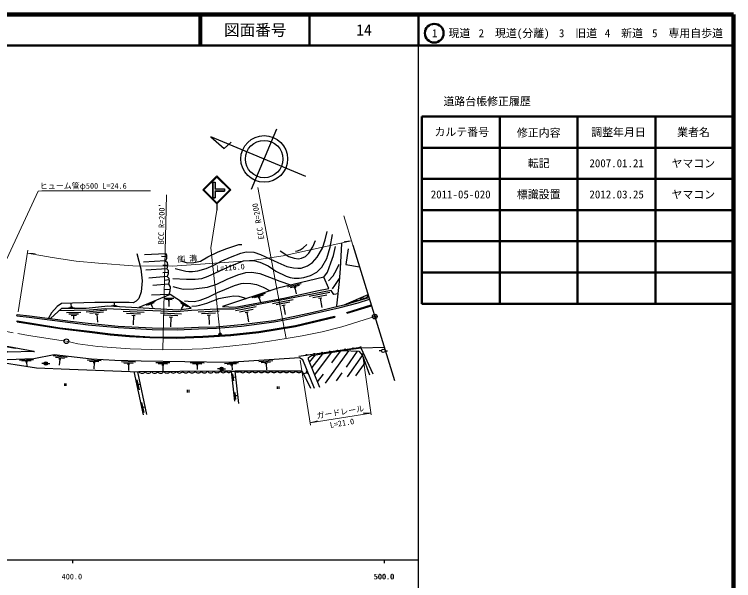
# Model space of a CAD drawing. Units: millimetres, scale not verified. Extents: x 40000 to 680000, y 20000 to 380000.
# Drawn here: x 449407 to 680000, y 198357 to 380000 of the extents above; entities that cross this region are included whole.
import ezdxf
from ezdxf.enums import TextEntityAlignment as Align

# ---------------------------------------------------------------- set-up
doc = ezdxf.new("R2010")
doc.units = ezdxf.units.MM
doc.header["$LTSCALE"] = 1000
doc.header["$PDMODE"] = 32
doc.header["$PDSIZE"] = 500
doc.linetypes.add('CHAIN', pattern=[18.5, 12, -1.5, 3.5, -1.5])
for name, color, linetype, lineweight in [('M-BGD', 7, 'Continuous', 25), ('M-BMK', 2, 'CHAIN', 13), ('M-BMK-OTRS', 5, 'Continuous', 25), ('M-BMK-SRVR', 3, 'Continuous', 25), ('M-STR-HTXT', 7, 'Continuous', 13), ('M-STR-STRC', 7, 'Continuous', 25), ('M-TTL', 2, 'Continuous', 140), ('M-TTL-BAND', 7, 'Continuous', 25), ('M-TTL-FRAM', 2, 'Continuous', 50), ('M-TTL-LINE', 7, 'Continuous', 50)]:
    doc.layers.add(name, color=color, linetype=linetype, lineweight=lineweight)
doc.layers.add('M-OTRS', color=6, linetype='Continuous')
doc.layers.add('M-TTL-TXT', color=7, linetype='Continuous')
doc.styles.add('ＭＳ ゴシック', font='')
doc.styles.get('ＭＳ ゴシック').set_extended_font_data('MS Gothic')

msp = doc.modelspace()

# ---------------------------------------------------------------- hatches: boundary and pattern name
at = {"layer": 'M-BGD'}
for points in [[(460031, 268002, -1), (458931, 268002, -0.41421), (459481, 268552, -0.41421)], [(516376, 266308, -1), (515276, 266308, -0.41421), (515826, 266858, -0.41421)]]:
    msp.add_hatch(color=256, dxfattribs=at).paths.add_polyline_path(points)
at = {"layer": 'M-STR-STRC'}
for points in [[(516784, 323307), (516784, 324057), (513784, 324057), (513784, 326181), (513034, 326181), (513034, 321181), (513784, 321181), (513784, 323307)], [(515030, 277178, -1), (515705, 277608, -1)]]:
    msp.add_hatch(color=256, dxfattribs=at).paths.add_polyline_path(points)

# ---------------------------------------------------------------- linework, layer by layer
at = {"layer": 'M-BGD'}
for p, q in [((496591, 302411), (498215, 302383)), ((497826, 300909), (490784, 300471)), ((498255, 298388), (491523, 297899)), ((496959, 299541), (498488, 299672)), ((498420, 295957), (492555, 295390)), ((496990, 297164), (498721, 297286)), ((498835, 293415), (493771, 293019)), ((497431, 294786), (498999, 294938)), ((541341, 293572), (536967, 292513)), ((540704, 293016), (537788, 292311)), ((497484, 291782), (499311, 291899)), ((536381, 289072), (546338, 291335)), ((539678, 292367), (538997, 292202)), ((539338, 292284), (539796, 290389)), ((550540, 290732), (543913, 289448)), ((546338, 291335), (550242, 292119)), ((500527, 288805), (497377, 288861)), ((499995, 288454), (497896, 288492)), ((529779, 290497), (525507, 289083)), ((529162, 289977), (526314, 289034)), ((528164, 289330), (527500, 289110)), ((527832, 289220), (528303, 287796)), ((538759, 288449), (532132, 287165)), ((549550, 289929), (545132, 289073)), ((547970, 289012), (546939, 288812)), ((547455, 288912), (548025, 285966)), ((555123, 286786), (563083, 289225)), ((466790, 285905), (468589, 285949)), ((467235, 286116), (468135, 286138)), ((467685, 286127), (467661, 287127)), ((480545, 286586), (482342, 286480)), ((481004, 286709), (481902, 286656)), ((481453, 286683), (481497, 287431)), ((494526, 287914), (491642, 286646)), ((494129, 287511), (492207, 286666)), ((493477, 286995), (493028, 286797)), ((493253, 286896), (493675, 285935)), ((499184, 288109), (498694, 288117)), ((498939, 288113), (498907, 286313)), ((505135, 286162), (502474, 287847)), ((504563, 286240), (502789, 287363)), ((503548, 286599), (502906, 285585)), ((503755, 286468), (503341, 286730)), ((526978, 286167), (520351, 284883)), ((537769, 287646), (533351, 286790)), ((536189, 286729), (535158, 286529)), ((535674, 286629), (536245, 283684)), ((555974, 284394), (563826, 286799)), ((556062, 284107), (563914, 286513)), ((450234, 283281), (450289, 283778)), ((464585, 285734), (460949, 282465)), ((466123, 284419), (470698, 284482)), ((466846, 283929), (469989, 283972)), ((479099, 285130), (472380, 284491)), ((478028, 284516), (473548, 284090)), ((476359, 283845), (475313, 283745)), ((475836, 283795), (476077, 281256)), ((491011, 284413), (484269, 284729)), ((489860, 283866), (485364, 284077)), ((502998, 283851), (496256, 284167)), ((515021, 284841), (508279, 284522)), ((513926, 284188), (509431, 283975)), ((525988, 285364), (521570, 284508)), ((524408, 284447), (523378, 284247)), ((523893, 284347), (524464, 281401)), ((556062, 284107), (555974, 284394)), ((450258, 281423), (450306, 281719)), ((467568, 283439), (469281, 283462)), ((468441, 282253), (468424, 283450)), ((488108, 283348), (487059, 283397)), ((487584, 283372), (487443, 280376)), ((501846, 283305), (497351, 283515)), ((500095, 282786), (499046, 282835)), ((499571, 282811), (499430, 279814)), ((512231, 283507), (511182, 283458)), ((511707, 283483), (511849, 280486)), ((552057, 283168), (552126, 282876)), ((449730, 272770), (446632, 273340)), ((540619, 270394), (560490, 273224)), ((564440, 264586), (560570, 272875)), ((466315, 269919), (461844, 270425)), ((465526, 269615), (462545, 269953)), ((544072, 268427), (545927, 270769)), ((548147, 271110), (544754, 266729)), ((545719, 264328), (551081, 271562)), ((549171, 261650), (556608, 272091)), ((551185, 268189), (554008, 272013)), ((555871, 266860), (559390, 272006)), ((556203, 263723), (561030, 270565)), ((567131, 272077), (566381, 272077)), ((568231, 272077), (568981, 272077)), ((455523, 269180), (451026, 269012)), ((454784, 268852), (451787, 268740)), ((453646, 268509), (452947, 268483)), ((453297, 268496), (453353, 266997)), ((458931, 268002), (458181, 268002)), ((460031, 268002), (460781, 268002)), ((464339, 269357), (463644, 269436)), ((463991, 269397), (463772, 267459)), ((477279, 268840), (472788, 269121)), ((476506, 268498), (473512, 268685)), ((475334, 268181), (474635, 268224)), ((474984, 268202), (474863, 266256)), ((488281, 268386), (483783, 268510)), ((487521, 268017), (484522, 268100)), ((486361, 267659), (485661, 267678)), ((486011, 267669), (485957, 265719)), ((499285, 268202), (494785, 268268)), ((498529, 267823), (495529, 267867)), ((510285, 268131), (505785, 268197)), ((509531, 267842), (506531, 267886)), ((508376, 267559), (507676, 267569)), ((508026, 267564), (508004, 266064)), ((521301, 268230), (516811, 267933)), ((520573, 267881), (517579, 267683)), ((519445, 267506), (518746, 267460)), ((532283, 268866), (527793, 268569)), ((531561, 268427), (528567, 268229)), ((530439, 267962), (529740, 267916)), ((530090, 267939), (530218, 265993)), ((558834, 264092), (561875, 268223)), ((490835, 251490), (487827, 265425)), ((491838, 251608), (488970, 265383)), ((497374, 267450), (496674, 267460)), ((497024, 267455), (496995, 265505)), ((515276, 266308), (514526, 266308)), ((516376, 266308), (517126, 266308)), ((518997, 265551), (520195, 265553)), ((520083, 255905), (518997, 265551)), ((519096, 267483), (519195, 265986)), ((541645, 265600), (520195, 265553)), ((521362, 255169), (520195, 265553)), ((541645, 265600), (544326, 260066)), ((543258, 264788), (543031, 265343)), ((543557, 264586), (543103, 265697)), ((519374, 264700), (519620, 262444)), ((520193, 263636), (519498, 263560)), ((543145, 265066), (542219, 264687)), ((546606, 262119), (548534, 264608)), ((552702, 262485), (554488, 264965)), ((465482, 261640), (465482, 260858)), ((465948, 261640), (465948, 260858)), ((488637, 262763), (489373, 259543)), ((489554, 261259), (489009, 261134)), ((533677, 260661), (533677, 259878)), ((534143, 260661), (534143, 259878)), ((504824, 259515), (504824, 258732)), ((505291, 259515), (505291, 258732)), ((520044, 258745), (520290, 256489)), ((520863, 257682), (520168, 257606)), ((490194, 255548), (490930, 252329)), ((491111, 254044), (490566, 253920))]:
    msp.add_line(p, q, dxfattribs=at)
for points in [[(500209, 295283), (504601, 295028), (507329, 295113), (509504, 295283), (511550, 296050), (518756, 299374), (522832, 300915), (524779, 301086), (526063, 301022), (528053, 300551), (530814, 299311), (533275, 297642), (536512, 296054), (537839, 295626), (539080, 295434), (540664, 295348), (542226, 295541), (544387, 296183), (546356, 297273), (548031, 298883), (549551, 301663), (550672, 305368), (551359, 309340)], [(500995, 298502), (502661, 298044), (504349, 297648), (505286, 297503), (506536, 297503), (508265, 297753), (510911, 298523), (513369, 299522), (515868, 300896), (518730, 302147), (522042, 303418), (523730, 303876), (526167, 303771), (528304, 302936), (533912, 300372), (536777, 299159), (538889, 298699), (540269, 298595), (541315, 298637), (543332, 299308), (544984, 300415), (546532, 302129), (548165, 305019), (549064, 307716), (549651, 310353)], [(534637, 304134), (537387, 302358), (539079, 301766), (540497, 301618), (541406, 301766), (542697, 302337), (543776, 303437), (545069, 305387), (545915, 307459)], [(502910, 300952), (504819, 300329), (506936, 300371), (509094, 300786), (511418, 302196), (514780, 303855), (517561, 304892), (521337, 306137), (522334, 306137)], [(539527, 304073), (540196, 304169), (540982, 304434), (542011, 305071), (543148, 306196)], [(548572, 295722), (549754, 297273), (550861, 300275), (551719, 302673), (552329, 305517)], [(554332, 306520), (553869, 298461), (553522, 294335), (552686, 286559), (552628, 286210)], [(556368, 304779), (555674, 299734), (560071, 299056)], [(488676, 303289), (489896, 298410), (490340, 294566), (490081, 290980), (489267, 288910), (488491, 288023), (487492, 287469), (486161, 287580), (475192, 287527), (464463, 287304), (463164, 286339), (461344, 284262), (460372, 282541)], [(491096, 302954), (497865, 303325), (498222, 302810), (498202, 301642), (497826, 300909), (498420, 300473), (498500, 299542), (498255, 298388), (498678, 297898), (498757, 296769), (498420, 295957), (498954, 295395), (499073, 294167), (498835, 293415), (499331, 292583), (499291, 291216), (498919, 290157), (493390, 289909)], [(550118, 294513), (551597, 296096), (552715, 298054), (553507, 299846)], [(500177, 292676), (501850, 292241), (503545, 291894), (506914, 291981), (511369, 292546), (514346, 293436), (517649, 295022), (521047, 296416), (523589, 297198), (525502, 297328), (528059, 296897), (531244, 295698), (534496, 294451), (537978, 293258)], [(550242, 292119), (548572, 295722), (533839, 292158), (516157, 286303)], [(551351, 291944), (552169, 293018), (553599, 295244)], [(503963, 288058), (505146, 287990), (507126, 287945), (508992, 288286), (511586, 289264), (514568, 290765), (516912, 291789), (519970, 292977), (522132, 293682), (522997, 293773), (525250, 293705), (526979, 293319), (529118, 292477), (531405, 291352)], [(553194, 290399), (551849, 290130), (550940, 291421), (519892, 285405), (514248, 285405), (506200, 285024), (501383, 284528), (478606, 285595), (473484, 285109), (463703, 284941)], [(450234, 283281), (454180, 282849), (467340, 281122), (473049, 280406), (482635, 279520), (493592, 278939), (501609, 278837), (508439, 279111), (514182, 279317), (522199, 279999), (532672, 281328), (538927, 282561), (544906, 283893), (553810, 285973), (559644, 287507), (563269, 288618)], [(450289, 283778), (454240, 283345), (467404, 281618), (473103, 280903), (482672, 280018), (493608, 279439), (501602, 279337), (508420, 279611), (514151, 279816), (522146, 280496), (532592, 281822), (538825, 283050), (544795, 284380), (553690, 286458), (555123, 286786), (562810, 290117)], [(464585, 285734), (472445, 285717), (479367, 286502), (502052, 285197), (506108, 285798), (499386, 290152), (489322, 285930)], [(506347, 286432), (507757, 286512), (508824, 286718), (511083, 287383), (513043, 288116), (514970, 288816), (516547, 289217), (518496, 289492), (519700, 289721), (521374, 289595), (523197, 289090), (523709, 288803)], [(516157, 286303), (520196, 286082), (536381, 289072)], [(450258, 281423), (463971, 279195), (473487, 278028), (480153, 277204), (486343, 276654), (492822, 276310), (501247, 276138), (509854, 276447), (518768, 277032), (527778, 277960), (539550, 279923), (552126, 282876)], [(450306, 281719), (464013, 279492), (473524, 278326), (480184, 277502), (486364, 276953), (492833, 276609), (501245, 276438), (509839, 276747), (518743, 277331), (527738, 278257), (539491, 280217), (552057, 283168)], [(455595, 271906), (424506, 277621), (420281, 275618), (404866, 275968), (404632, 275423), (413741, 261572)], [(455595, 271906), (455874, 271854), (447168, 271635), (446754, 271989), (435294, 273197), (430234, 273770), (424082, 275143), (421711, 274148)], [(547316, 260351), (543742, 269249), (543752, 269921), (544683, 270577), (554865, 272145), (559839, 271992), (561030, 270565), (563257, 264398)], [(568003, 273166), (560570, 272875), (554865, 272145)], [(545627, 259996), (541912, 269176), (540801, 269820), (518064, 268317), (490083, 268727), (481599, 268961), (474089, 269431), (462212, 270776), (455673, 269486), (441312, 268948)], [(441312, 268948), (456446, 266650), (467071, 266186), (489356, 265369)], [(518997, 265551), (515583, 265543), (489356, 265369)]]:
    msp.add_lwpolyline(points, dxfattribs=at)
for centre, radius in [((552994, 272157), 150), ((555469, 272509), 150), ((557944, 272862), 150), ((560419, 273214), 150), ((567681, 272077), 550), ((543094, 270747), 150), ((545569, 271099), 150), ((548044, 271452), 150), ((550519, 271804), 150), ((459481, 268002), 550), ((515826, 266308), 550)]:
    msp.add_circle(centre, radius, dxfattribs=at)
for centre, radius, start, end in [((557646, 288894), 1259, 251.0756, 335.7868), ((559479, 289550), 1358, 239.7371, 347.1253), ((561575, 290215), 1238, 231.36599, 355.49641), ((555427, 289607), 2628, 273.30563, 313.55677), ((490351, 266125), 1250, 217.25166, 323.51187), ((492351, 266139), 1250, 217.25166, 323.51187), ((494351, 266152), 1250, 217.25166, 323.51187), ((496351, 266165), 1250, 217.25166, 323.51187), ((498351, 266179), 1250, 217.25166, 323.51187), ((500351, 266192), 1250, 217.25166, 323.51187), ((502351, 266205), 1250, 217.25166, 323.51187), ((504351, 266219), 1250, 217.25166, 323.51187), ((506351, 266232), 1250, 217.25166, 323.51187), ((508351, 266245), 1250, 217.25166, 323.51187), ((510351, 266259), 1250, 217.25166, 323.51187), ((512351, 266272), 1250, 217.25166, 323.51187), ((514351, 266285), 1250, 217.25166, 323.51187), ((516354, 266295), 1250, 216.99533, 323.25554), ((518175, 266106), 992, 214.22351, 325.95653), ((520936, 266091), 888, 212.58126, 322.96331), ((522643, 266309), 1250, 216.99533, 323.25554), ((524643, 266313), 1250, 216.99533, 323.25554), ((526643, 266318), 1250, 216.99533, 323.25554), ((528643, 266322), 1250, 216.99533, 323.25554), ((530643, 266326), 1250, 216.99533, 323.25554), ((532643, 266331), 1250, 216.99533, 323.25554), ((534643, 266335), 1250, 216.99533, 323.25554), ((536643, 266339), 1250, 216.99533, 323.25554), ((538643, 266344), 1250, 216.99533, 323.25554), ((540643, 266348), 1250, 216.99533, 323.25554)]:
    msp.add_arc(centre, radius, start, end, dxfattribs=at)
at = {"layer": 'M-BMK'}
msp.add_lwpolyline([(437248, 279994), (453888, 277041), (466074, 275128), (469705, 274277), (476142, 273469), (486516, 272737), (497050, 272436), (502985, 272520), (509811, 272762), (517485, 273490), (525269, 274339), (531215, 275158), (536493, 276007), (541721, 276859), (548122, 278163), (554341, 279800), (564967, 283076)], dxfattribs=at)
at = {"layer": 'M-BMK-OTRS'}
msp.add_line((557966, 305929), (571240, 262602), dxfattribs=at)
at = {"layer": 'M-BMK-SRVR'}
for p, q in [((525439, 323907), (533544, 343280)), ((542868, 327997), (512398, 340746)), ((512398, 340746), (516656, 337006)), ((516656, 337006), (518933, 338961))]:
    msp.add_line(p, q, dxfattribs=at)
for centre, radius in [((529508, 333632), 7500), ((529491, 333593), 6000), ((564967, 283076), 750), ((466074, 275128), 750)]:
    msp.add_circle(centre, radius, dxfattribs=at)
at = {"layer": 'M-OTRS'}
msp.add_point((564967, 283076), dxfattribs=at)
at = {"layer": 'M-STR-HTXT'}
for p, q in [((440404, 287526), (457013, 323258)), ((457013, 323258), (458253, 323358)), ((458253, 323358), (493075, 323358)), ((527459, 324463), (536542, 276015)), ((498180, 322157), (497002, 272437)), ((555061, 315409), (557966, 305929)), ((555092, 307140), (557540, 307317)), ((450621, 284555), (453753, 304352)), ((453604, 303409), (456057, 303309)), ((563800, 251533), (561001, 271252)), ((540986, 269124), (544314, 248206)), ((544196, 248946), (563722, 252083)), ((561268, 252045), (563722, 252083)), ((544196, 248946), (546545, 249659))]:
    msp.add_line(p, q, dxfattribs=at)
for points in [[(515367, 277393), (512417, 305148), (514285, 317181)], [(453604, 303409), (461472, 302008), (469178, 300883), (476363, 300148), (487358, 299369), (500104, 299239), (525634, 301043), (535621, 302502), (557540, 307317)]]:
    msp.add_lwpolyline(points, dxfattribs=at)
at = {"layer": 'M-STR-STRC'}
for p, q in [((509785, 323682), (514285, 328182)), ((510139, 323682), (514285, 327829)), ((518785, 323682), (514285, 328182)), ((518432, 323682), (514285, 327829)), ((513034, 326181), (513034, 321181)), ((513034, 326181), (513784, 326181)), ((513784, 326181), (513784, 324057)), ((509785, 323682), (514285, 319181)), ((510139, 323682), (514285, 319535)), ((513784, 324057), (516784, 324057)), ((513784, 323307), (516784, 323307)), ((513784, 323307), (513784, 321181)), ((514285, 319535), (518432, 323682)), ((514285, 319182), (518785, 323682)), ((516784, 324057), (516784, 323307)), ((513034, 321181), (513784, 321181)), ((514285, 319181), (514285, 317181))]:
    msp.add_line(p, q, dxfattribs=at)
msp.add_lwpolyline([(513034, 326181), (513784, 326181), (513784, 324057), (516784, 324057), (516784, 323307), (513784, 323307), (513784, 321181), (513034, 321181)], close=True, dxfattribs=at)
msp.add_circle((515367, 277393), 400, dxfattribs=at)
at = {"layer": 'M-TTL'}
for p, q in [((680000, 380000), (40000, 380000)), ((680000, 20000), (680000, 380000))]:
    msp.add_line(p, q, dxfattribs=at)
at = {"layer": 'M-TTL-BAND'}
for p, q in [((579000, 20000), (579000, 370000)), ((40000, 205000), (579000, 205000)), ((468000, 205000), (468000, 204000)), ((568000, 205000), (568000, 204000))]:
    msp.add_line(p, q, dxfattribs=at)
at = {"layer": 'M-TTL-FRAM'}
for p, q in [((580000, 347197), (580000, 287197)), ((580000, 347197), (680000, 347197)), ((580000, 287197), (680000, 287197))]:
    msp.add_line(p, q, dxfattribs=at)
at = {"layer": 'M-TTL-LINE'}
for p, q in [((508747, 380000), (508747, 370000)), ((509247, 380000), (509247, 370000)), ((543997, 380000), (543997, 370000)), ((579000, 380000), (579000, 370000)), ((40000, 370000), (680000, 370000)), ((605000, 347197), (605000, 287197)), ((630000, 347197), (630000, 287197)), ((655000, 347197), (655000, 287197)), ((580000, 337197), (680000, 337197)), ((580000, 327197), (680000, 327197)), ((580000, 317197), (680000, 317197)), ((580000, 307197), (680000, 307197)), ((580000, 297197), (680000, 297197))]:
    msp.add_line(p, q, dxfattribs=at)
msp.add_circle((584031, 373958), 3000, dxfattribs=at)

# ---------------------------------------------------------------- texts
at = {"layer": 'M-STR-HTXT', "style": 'ＭＳ ゴシック'}
msp.add_text('ヒューム管φ500 L=24.6', height=1833, dxfattribs=at).set_placement((457518, 323519), align=Align.BOTTOM_LEFT)
for s, rotation, p in [("BCC R=200'", 88.642, (498024, 312759)), ('ECC R=200', 100.618, (529023, 313879)), ('側 溝', 4.042, (504877, 300154)), ('L=116.0', 4.042, (518781, 297366)), ('ガードレール', 9.127, (554115, 250965)), ('L=21.0', 9.127, (554667, 247438))]:
    msp.add_text(s, height=1833, rotation=rotation, dxfattribs=at).set_placement(p, align=Align.BOTTOM_CENTER)
at = {"layer": 'M-TTL-BAND', "style": 'ＭＳ ゴシック'}
for s, p in [('400.0', (467844, 198195)), ('500.0', (567844, 198195)), ('500.0', (568000, 198195))]:
    msp.add_text(s, height=1833, dxfattribs=at).set_placement(p, align=Align.BOTTOM_CENTER)
at = {"layer": 'M-TTL-TXT', "style": 'ＭＳ ゴシック'}
for s, height, p in [('図面番号', 3666, (526622, 375000)), ('14', 3666, (561497, 375000)), ('1\u3000現道', 2566, (589448, 373958)), ('2\u3000現道(分離)', 2566, (609619, 373958)), ('3\u3000旧道', 2566, (630121, 373958)), ('4\u3000新道', 2566, (644824, 373958)), ('5\u3000専用自歩道', 2566, (665228, 373958)), ('道路台帳修正履歴', 2566, (600968, 352113)), ('カルテ番号', 2566, (592839, 342277)), ('修正内容', 2566, (617509, 342023)), ('調整年月日', 2566, (643089, 342197)), ('業者名', 2566, (667134, 342197)), ('転記', 2566, (617500, 332245)), ('2007.01.21', 2566, (642500, 332245)), ('ヤマコン', 2566, (667077, 332189)), ('2011-05-020', 2566, (592500, 322245)), ('標識設置', 2566, (617500, 322245)), ('2012.03.25', 2566, (642500, 322245)), ('ヤマコン', 2566, (667077, 322189))]:
    msp.add_text(s, height=height, dxfattribs=at).set_placement(p, align=Align.MIDDLE_CENTER)

doc.saveas('drawing.dxf')
